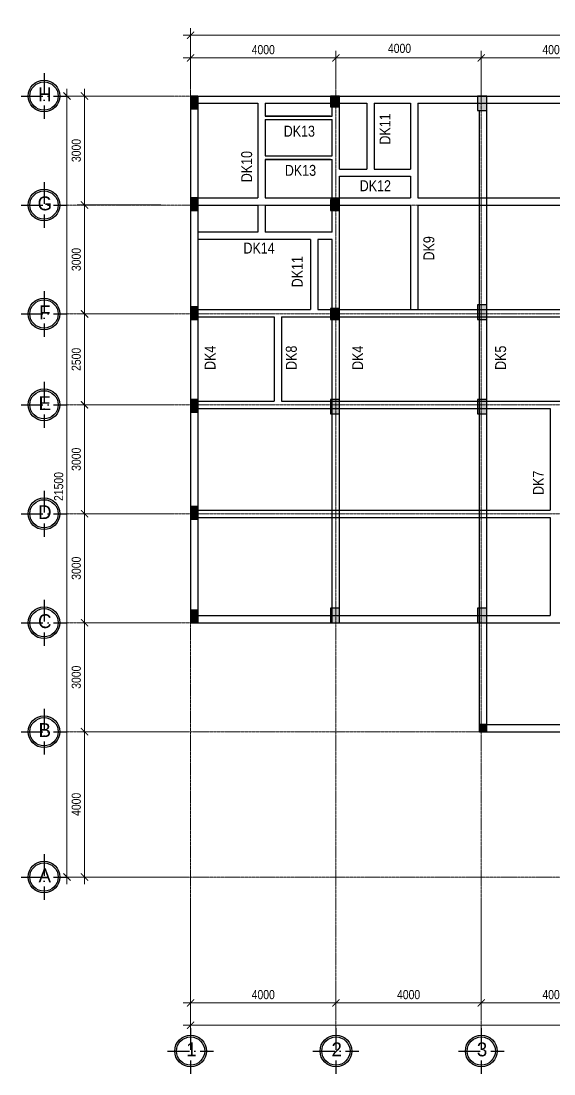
# Model space of a CAD drawing. Header units: inches. Extents: x -995865 to -814036, y 3430062 to 3602072.
# Drawn here: x -922768 to -908103, y 3511665 to 3540649 of the extents above; entities that cross this region are included whole.
import ezdxf
from ezdxf.enums import TextEntityAlignment as Align

# ---------------------------------------------------------------- set-up
doc = ezdxf.new("R2010")
doc.units = ezdxf.units.IN
doc.header["$LTSCALE"] = 2.8
doc.header["$MEASUREMENT"] = 0
for name, pattern in [('ACAD_ISO10W100', [18, 12, -3, 0, -3]), ('CENTERX2', [4, 2.5, -0.5, 0.5, -0.5]), ('DASHEDX2', [1.5, 1, -0.5])]:
    doc.linetypes.add(name, pattern=pattern)
for name, color, linetype, lineweight in [('5.TRUC', 1, 'CENTERX2', 13), ('duongkichthuoc', 4, 'Continuous', 13), ('NET BAO', 4, 'Continuous', 30)]:
    doc.layers.add(name, color=color, linetype=linetype, lineweight=lineweight)
for name, color, linetype in [('cot', 1, 'Continuous'), ('DOOR-84', 84, 'Continuous'), ('NETDUTDUT', 3, 'DASHEDX2'), ('NOI THAT', 42, 'Continuous'), ('text', 3, 'Continuous'), ('VISIONABLE-LINE126', 126, 'Continuous')]:
    doc.layers.add(name, color=color, linetype=linetype)
doc.styles.add('Helve-Condense', font='VHELVCN0.TTF')
doc.styles.add('STYLE5', font='VAVON_.TTF')
doc.dimstyles.new('TL100', dxfattribs={"dimscale": 100, "dimtxt": 2.5, "dimasz": 2, "dimexe": 2, "dimexo": 1, "dimgap": 1, "dimtad": 1, "dimdec": 0, "dimzin": 0, "dimdsep": 46, "dimtxsty": 'Helve-Condense', "dimblk": 'ARCHTICK', "dimcen": 2, "dimdle": 2, "dimclrd": 256, "dimclre": 256, "dimclrt": 7, "dimadec": 0, "dimazin": 0, "dimtfac": 0.004, "dimtdec": 0, "dimtmove": 2, "dimatfit": 3, "dimfxl": 1, "dimtolj": 1, "dimtzin": 0, "dimlwd": 9, "dimlwe": 20, "dimarcsym": 1})

# ---------------------------------------------------------------- blocks, each defined once
blk = doc.blocks.new('truc tron')
at = {"layer": 'DOOR-84', "linetype": 'ACAD_ISO10W100', "ltscale": 20}
for p, q in [((0, -710), (0, 710)), ((710, 0), (-710, 0))]:
    blk.add_line(p, q, dxfattribs=at)
at = {"layer": 'DOOR-84', "linetype": 'Continuous'}
blk.add_circle((0, 0), 492, dxfattribs=at)
at = {"layer": 'NOI THAT', "linetype": 'Continuous'}
blk.add_circle((0, 0), 437, dxfattribs=at)
blk = doc.blocks.new('_ArchTick')
at = {"color": 0, "linetype": 'ByBlock', "const_width": 0.15}
blk.add_lwpolyline([(-0.5, -0.5), (0.5, 0.5)], dxfattribs=at)
blk = doc.blocks.new('*D504')
at = {"layer": 'DEFPOINTS', "color": 0}
for p in [(-914103, 3514233), (-918103, 3513891), (-914103, 3513620)]:
    blk.add_point(p, dxfattribs=at)
at = {"layer": 'duongkichthuoc', "linetype": 'Continuous', "lineweight": 20}
for p, q in [((-914103, 3514133), (-914103, 3513420)), ((-918103, 3513791), (-918103, 3513420))]:
    blk.add_line(p, q, dxfattribs=at)
at = {"layer": 'duongkichthuoc', "linetype": 'Continuous', "lineweight": 9}
blk.add_line((-918303, 3513620), (-913903, 3513620), dxfattribs=at)
at = {"layer": 'duongkichthuoc', "lineweight": 9, "xscale": 200, "yscale": 200, "zscale": 200, "rotation": 180}
blk.add_blockref('_ArchTick', (-918103, 3513620), dxfattribs=at)
at = {"layer": 'duongkichthuoc', "lineweight": 9, "xscale": 200, "yscale": 200, "zscale": 200}
blk.add_blockref('_ArchTick', (-914103, 3513620), dxfattribs=at)
at = {"layer": 'duongkichthuoc', "color": 7, "insert": (-916103, 3513848), "char_height": 250, "attachment_point": 5, "style": 'Helve-Condense'}
blk.add_mtext('\\A1;4000', dxfattribs=at)
blk = doc.blocks.new('*D505')
at = {"layer": 'DEFPOINTS', "color": 0}
for p in [(-910103, 3516289), (-914103, 3514233), (-910103, 3513620)]:
    blk.add_point(p, dxfattribs=at)
at = {"layer": 'duongkichthuoc', "linetype": 'Continuous', "lineweight": 20}
for p, q in [((-910103, 3516189), (-910103, 3513420)), ((-914103, 3514133), (-914103, 3513420))]:
    blk.add_line(p, q, dxfattribs=at)
at = {"layer": 'duongkichthuoc', "linetype": 'Continuous', "lineweight": 9}
blk.add_line((-914303, 3513620), (-909903, 3513620), dxfattribs=at)
at = {"layer": 'duongkichthuoc', "lineweight": 9, "xscale": 200, "yscale": 200, "zscale": 200, "rotation": 180}
blk.add_blockref('_ArchTick', (-914103, 3513620), dxfattribs=at)
at = {"layer": 'duongkichthuoc', "lineweight": 9, "xscale": 200, "yscale": 200, "zscale": 200}
blk.add_blockref('_ArchTick', (-910103, 3513620), dxfattribs=at)
at = {"layer": 'duongkichthuoc', "color": 7, "insert": (-912103, 3513848), "char_height": 250, "attachment_point": 5, "style": 'Helve-Condense'}
blk.add_mtext('\\A1;4000', dxfattribs=at)
blk = doc.blocks.new('*D506')
at = {"layer": 'DEFPOINTS', "color": 0}
for p in [(-910103, 3516289), (-906103, 3516289), (-906103, 3513620)]:
    blk.add_point(p, dxfattribs=at)
at = {"layer": 'duongkichthuoc', "linetype": 'Continuous', "lineweight": 20}
for p, q in [((-910103, 3516189), (-910103, 3513420)), ((-906103, 3516189), (-906103, 3513420))]:
    blk.add_line(p, q, dxfattribs=at)
at = {"layer": 'duongkichthuoc', "linetype": 'Continuous', "lineweight": 9}
blk.add_line((-910303, 3513620), (-905903, 3513620), dxfattribs=at)
at = {"layer": 'duongkichthuoc', "lineweight": 9, "xscale": 200, "yscale": 200, "zscale": 200, "rotation": 180}
blk.add_blockref('_ArchTick', (-910103, 3513620), dxfattribs=at)
at = {"layer": 'duongkichthuoc', "lineweight": 9, "xscale": 200, "yscale": 200, "zscale": 200}
blk.add_blockref('_ArchTick', (-906103, 3513620), dxfattribs=at)
at = {"layer": 'duongkichthuoc', "color": 7, "insert": (-908103, 3513848), "char_height": 250, "attachment_point": 5, "style": 'Helve-Condense'}
blk.add_mtext('\\A1;4000', dxfattribs=at)
blk = doc.blocks.new('*D511')
at = {"layer": 'DEFPOINTS', "color": 0}
for p in [(-918825, 3538586), (-921021, 3535586), (-918825, 3535586)]:
    blk.add_point(p, dxfattribs=at)
at = {"layer": 'duongkichthuoc', "linetype": 'Continuous', "lineweight": 9}
blk.add_line((-921021, 3538786), (-921021, 3535386), dxfattribs=at)
at = {"layer": 'duongkichthuoc', "linetype": 'Continuous', "lineweight": 20}
for p, q in [((-918925, 3538586), (-921221, 3538586)), ((-918925, 3535586), (-921221, 3535586))]:
    blk.add_line(p, q, dxfattribs=at)
at = {"layer": 'duongkichthuoc', "lineweight": 9, "xscale": 200, "yscale": 200, "zscale": 200}
for p, rotation in [((-921021, 3538586), 90), ((-921021, 3535586), 270)]:
    blk.add_blockref('_ArchTick', p, dxfattribs=dict(at, rotation=rotation))
at = {"layer": 'duongkichthuoc', "color": 7, "insert": (-921249, 3537086), "char_height": 250, "attachment_point": 5, "rotation": 90, "style": 'Helve-Condense'}
blk.add_mtext('\\A1;3000', dxfattribs=at)
blk = doc.blocks.new('*D512')
at = {"layer": 'DEFPOINTS', "color": 0}
for p in [(-918825, 3535586), (-921021, 3532586), (-918825, 3532586)]:
    blk.add_point(p, dxfattribs=at)
at = {"layer": 'duongkichthuoc', "linetype": 'Continuous', "lineweight": 20}
for p, q in [((-918925, 3535586), (-921221, 3535586)), ((-918925, 3532586), (-921221, 3532586))]:
    blk.add_line(p, q, dxfattribs=at)
at = {"layer": 'duongkichthuoc', "linetype": 'Continuous', "lineweight": 9}
blk.add_line((-921021, 3535786), (-921021, 3532386), dxfattribs=at)
at = {"layer": 'duongkichthuoc', "lineweight": 9, "xscale": 200, "yscale": 200, "zscale": 200}
for p, rotation in [((-921021, 3535586), 90), ((-921021, 3532586), 270)]:
    blk.add_blockref('_ArchTick', p, dxfattribs=dict(at, rotation=rotation))
at = {"layer": 'duongkichthuoc', "color": 7, "insert": (-921249, 3534086), "char_height": 250, "attachment_point": 5, "rotation": 90, "style": 'Helve-Condense'}
blk.add_mtext('\\A1;3000', dxfattribs=at)
blk = doc.blocks.new('*D513')
at = {"layer": 'DEFPOINTS', "color": 0}
for p in [(-918825, 3532586), (-921021, 3530086), (-918825, 3530086)]:
    blk.add_point(p, dxfattribs=at)
at = {"layer": 'duongkichthuoc', "linetype": 'Continuous', "lineweight": 9}
blk.add_line((-921021, 3532786), (-921021, 3529886), dxfattribs=at)
at = {"layer": 'duongkichthuoc', "linetype": 'Continuous', "lineweight": 20}
for p, q in [((-918925, 3532586), (-921221, 3532586)), ((-918925, 3530086), (-921221, 3530086))]:
    blk.add_line(p, q, dxfattribs=at)
at = {"layer": 'duongkichthuoc', "lineweight": 9, "xscale": 200, "yscale": 200, "zscale": 200}
for p, rotation in [((-921021, 3532586), 90), ((-921021, 3530086), 270)]:
    blk.add_blockref('_ArchTick', p, dxfattribs=dict(at, rotation=rotation))
at = {"layer": 'duongkichthuoc', "color": 7, "insert": (-921249, 3531336), "char_height": 250, "attachment_point": 5, "rotation": 90, "style": 'Helve-Condense'}
blk.add_mtext('\\A1;2500', dxfattribs=at)
blk = doc.blocks.new('*D514')
at = {"layer": 'DEFPOINTS', "color": 0}
for p in [(-918825, 3530086), (-921021, 3527086), (-918825, 3527086)]:
    blk.add_point(p, dxfattribs=at)
at = {"layer": 'duongkichthuoc', "linetype": 'Continuous', "lineweight": 20}
for p, q in [((-918925, 3530086), (-921221, 3530086)), ((-918925, 3527086), (-921221, 3527086))]:
    blk.add_line(p, q, dxfattribs=at)
at = {"layer": 'duongkichthuoc', "linetype": 'Continuous', "lineweight": 9}
blk.add_line((-921021, 3530286), (-921021, 3526886), dxfattribs=at)
at = {"layer": 'duongkichthuoc', "lineweight": 9, "xscale": 200, "yscale": 200, "zscale": 200}
for p, rotation in [((-921021, 3530086), 90), ((-921021, 3527086), 270)]:
    blk.add_blockref('_ArchTick', p, dxfattribs=dict(at, rotation=rotation))
at = {"layer": 'duongkichthuoc', "color": 7, "insert": (-921249, 3528586), "char_height": 250, "attachment_point": 5, "rotation": 90, "style": 'Helve-Condense'}
blk.add_mtext('\\A1;3000', dxfattribs=at)
blk = doc.blocks.new('*D515')
at = {"layer": 'DEFPOINTS', "color": 0}
for p in [(-920076, 3527086), (-921021, 3524086), (-918253, 3524086)]:
    blk.add_point(p, dxfattribs=at)
at = {"layer": 'duongkichthuoc', "linetype": 'Continuous', "lineweight": 9}
blk.add_line((-921021, 3527286), (-921021, 3523886), dxfattribs=at)
at = {"layer": 'duongkichthuoc', "linetype": 'Continuous', "lineweight": 20}
for p, q in [((-920176, 3527086), (-921221, 3527086)), ((-918353, 3524086), (-921221, 3524086))]:
    blk.add_line(p, q, dxfattribs=at)
at = {"layer": 'duongkichthuoc', "lineweight": 9, "xscale": 200, "yscale": 200, "zscale": 200}
for p, rotation in [((-921021, 3527086), 90), ((-921021, 3524086), 270)]:
    blk.add_blockref('_ArchTick', p, dxfattribs=dict(at, rotation=rotation))
at = {"layer": 'duongkichthuoc', "color": 7, "insert": (-921249, 3525586), "char_height": 250, "attachment_point": 5, "rotation": 90, "style": 'Helve-Condense'}
blk.add_mtext('\\A1;3000', dxfattribs=at)
blk = doc.blocks.new('*D516')
at = {"layer": 'DEFPOINTS', "color": 0}
for p in [(-918253, 3524086), (-921021, 3521086), (-918103, 3521086)]:
    blk.add_point(p, dxfattribs=at)
at = {"layer": 'duongkichthuoc', "linetype": 'Continuous', "lineweight": 9}
blk.add_line((-921021, 3524286), (-921021, 3520886), dxfattribs=at)
at = {"layer": 'duongkichthuoc', "linetype": 'Continuous', "lineweight": 20}
for p, q in [((-918353, 3524086), (-921221, 3524086)), ((-918203, 3521086), (-921221, 3521086))]:
    blk.add_line(p, q, dxfattribs=at)
at = {"layer": 'duongkichthuoc', "lineweight": 9, "xscale": 200, "yscale": 200, "zscale": 200}
for p, rotation in [((-921021, 3524086), 90), ((-921021, 3521086), 270)]:
    blk.add_blockref('_ArchTick', p, dxfattribs=dict(at, rotation=rotation))
at = {"layer": 'duongkichthuoc', "color": 7, "insert": (-921249, 3522586), "char_height": 250, "attachment_point": 5, "rotation": 90, "style": 'Helve-Condense'}
blk.add_mtext('\\A1;3000', dxfattribs=at)
blk = doc.blocks.new('*D517')
at = {"layer": 'DEFPOINTS', "color": 0}
for p in [(-918103, 3521086), (-921021, 3517086), (-918103, 3517086)]:
    blk.add_point(p, dxfattribs=at)
at = {"layer": 'duongkichthuoc', "linetype": 'Continuous', "lineweight": 20}
for p, q in [((-918203, 3521086), (-921221, 3521086)), ((-918203, 3517086), (-921221, 3517086))]:
    blk.add_line(p, q, dxfattribs=at)
at = {"layer": 'duongkichthuoc', "linetype": 'Continuous', "lineweight": 9}
blk.add_line((-921021, 3521286), (-921021, 3516886), dxfattribs=at)
at = {"layer": 'duongkichthuoc', "lineweight": 9, "xscale": 200, "yscale": 200, "zscale": 200}
for p, rotation in [((-921021, 3521086), 90), ((-921021, 3517086), 270)]:
    blk.add_blockref('_ArchTick', p, dxfattribs=dict(at, rotation=rotation))
at = {"layer": 'duongkichthuoc', "color": 7, "insert": (-921249, 3519086), "char_height": 250, "attachment_point": 5, "rotation": 90, "style": 'Helve-Condense'}
blk.add_mtext('\\A1;4000', dxfattribs=at)
blk = doc.blocks.new('*D518')
at = {"layer": 'DEFPOINTS', "color": 0}
for p in [(-918825, 3538586), (-921506, 3517086), (-918825, 3517086)]:
    blk.add_point(p, dxfattribs=at)
at = {"layer": 'duongkichthuoc', "linetype": 'Continuous', "lineweight": 9}
blk.add_line((-921506, 3538786), (-921506, 3516886), dxfattribs=at)
at = {"layer": 'duongkichthuoc', "linetype": 'Continuous', "lineweight": 20}
for p, q in [((-918925, 3538586), (-921706, 3538586)), ((-918925, 3517086), (-921706, 3517086))]:
    blk.add_line(p, q, dxfattribs=at)
at = {"layer": 'duongkichthuoc', "lineweight": 9, "xscale": 200, "yscale": 200, "zscale": 200}
for p, rotation in [((-921506, 3538586), 90), ((-921506, 3517086), 270)]:
    blk.add_blockref('_ArchTick', p, dxfattribs=dict(at, rotation=rotation))
at = {"layer": 'duongkichthuoc', "color": 7, "insert": (-921733, 3527836), "char_height": 250, "attachment_point": 5, "rotation": 90, "style": 'Helve-Condense'}
blk.add_mtext('\\A1;21500', dxfattribs=at)
blk = doc.blocks.new('*D519')
at = {"layer": 'DEFPOINTS', "color": 0}
for p in [(-918103, 3516404), (-889603, 3516404), (-889603, 3513004)]:
    blk.add_point(p, dxfattribs=at)
at = {"layer": 'duongkichthuoc', "linetype": 'Continuous', "lineweight": 20}
for p, q in [((-918103, 3516304), (-918103, 3512804)), ((-889603, 3516304), (-889603, 3512804))]:
    blk.add_line(p, q, dxfattribs=at)
at = {"layer": 'duongkichthuoc', "linetype": 'Continuous', "lineweight": 9}
blk.add_line((-918303, 3513004), (-889403, 3513004), dxfattribs=at)
at = {"layer": 'duongkichthuoc', "lineweight": 9, "xscale": 200, "yscale": 200, "zscale": 200, "rotation": 180}
blk.add_blockref('_ArchTick', (-918103, 3513004), dxfattribs=at)
at = {"layer": 'duongkichthuoc', "lineweight": 9, "xscale": 200, "yscale": 200, "zscale": 200}
blk.add_blockref('_ArchTick', (-889603, 3513004), dxfattribs=at)
at = {"layer": 'duongkichthuoc', "color": 7, "insert": (-903853, 3513231), "char_height": 250, "attachment_point": 5, "style": 'Helve-Condense'}
blk.add_mtext('\\A1;28500', dxfattribs=at)
blk = doc.blocks.new('*D520')
at = {"layer": 'DEFPOINTS', "color": 0}
for p in [(-914103, 3539634), (-918103, 3538699), (-914103, 3538699)]:
    blk.add_point(p, dxfattribs=at)
at = {"layer": 'duongkichthuoc', "linetype": 'Continuous', "lineweight": 9}
blk.add_line((-918303, 3539634), (-913903, 3539634), dxfattribs=at)
at = {"layer": 'duongkichthuoc', "linetype": 'Continuous', "lineweight": 20}
for p, q in [((-918103, 3538799), (-918103, 3539834)), ((-914103, 3538799), (-914103, 3539834))]:
    blk.add_line(p, q, dxfattribs=at)
at = {"layer": 'duongkichthuoc', "lineweight": 9, "xscale": 200, "yscale": 200, "zscale": 200, "rotation": 180}
blk.add_blockref('_ArchTick', (-918103, 3539634), dxfattribs=at)
at = {"layer": 'duongkichthuoc', "lineweight": 9, "xscale": 200, "yscale": 200, "zscale": 200}
blk.add_blockref('_ArchTick', (-914103, 3539634), dxfattribs=at)
at = {"layer": 'duongkichthuoc', "color": 7, "insert": (-916103, 3539861), "char_height": 250, "attachment_point": 5, "style": 'Helve-Condense'}
blk.add_mtext('\\A1;4000', dxfattribs=at)
blk = doc.blocks.new('*D521')
at = {"layer": 'DEFPOINTS', "color": 0}
for p in [(-910103, 3539634), (-914103, 3538699), (-910103, 3538699)]:
    blk.add_point(p, dxfattribs=at)
at = {"layer": 'duongkichthuoc', "linetype": 'Continuous', "lineweight": 9}
blk.add_line((-914303, 3539634), (-909903, 3539634), dxfattribs=at)
at = {"layer": 'duongkichthuoc', "linetype": 'Continuous', "lineweight": 20}
for p, q in [((-914103, 3538799), (-914103, 3539834)), ((-910103, 3538799), (-910103, 3539834))]:
    blk.add_line(p, q, dxfattribs=at)
at = {"layer": 'duongkichthuoc', "lineweight": 9, "xscale": 200, "yscale": 200, "zscale": 200, "rotation": 180}
blk.add_blockref('_ArchTick', (-914103, 3539634), dxfattribs=at)
at = {"layer": 'duongkichthuoc', "lineweight": 9, "xscale": 200, "yscale": 200, "zscale": 200}
blk.add_blockref('_ArchTick', (-910103, 3539634), dxfattribs=at)
at = {"layer": 'duongkichthuoc', "color": 7, "insert": (-912353, 3539896), "char_height": 250, "attachment_point": 5, "style": 'Helve-Condense'}
blk.add_mtext('\\A1;4000', dxfattribs=at)
blk = doc.blocks.new('*D522')
at = {"layer": 'DEFPOINTS', "color": 0}
for p in [(-906103, 3539634), (-910103, 3538494), (-906103, 3538494)]:
    blk.add_point(p, dxfattribs=at)
at = {"layer": 'duongkichthuoc', "linetype": 'Continuous', "lineweight": 9}
blk.add_line((-910303, 3539634), (-905903, 3539634), dxfattribs=at)
at = {"layer": 'duongkichthuoc', "linetype": 'Continuous', "lineweight": 20}
for p, q in [((-910103, 3538594), (-910103, 3539834)), ((-906103, 3538594), (-906103, 3539834))]:
    blk.add_line(p, q, dxfattribs=at)
at = {"layer": 'duongkichthuoc', "lineweight": 9, "xscale": 200, "yscale": 200, "zscale": 200, "rotation": 180}
blk.add_blockref('_ArchTick', (-910103, 3539634), dxfattribs=at)
at = {"layer": 'duongkichthuoc', "lineweight": 9, "xscale": 200, "yscale": 200, "zscale": 200}
blk.add_blockref('_ArchTick', (-906103, 3539634), dxfattribs=at)
at = {"layer": 'duongkichthuoc', "color": 7, "insert": (-908103, 3539861), "char_height": 250, "attachment_point": 5, "style": 'Helve-Condense'}
blk.add_mtext('\\A1;4000', dxfattribs=at)
blk = doc.blocks.new('*D527')
at = {"layer": 'DEFPOINTS', "color": 0}
for p in [(-889603, 3540258), (-918103, 3539110), (-889603, 3539110)]:
    blk.add_point(p, dxfattribs=at)
at = {"layer": 'duongkichthuoc', "linetype": 'Continuous', "lineweight": 9}
blk.add_line((-918303, 3540258), (-889403, 3540258), dxfattribs=at)
at = {"layer": 'duongkichthuoc', "linetype": 'Continuous', "lineweight": 20}
for p, q in [((-918103, 3539210), (-918103, 3540458)), ((-889603, 3539210), (-889603, 3540458))]:
    blk.add_line(p, q, dxfattribs=at)
at = {"layer": 'duongkichthuoc', "lineweight": 9, "xscale": 200, "yscale": 200, "zscale": 200, "rotation": 180}
blk.add_blockref('_ArchTick', (-918103, 3540258), dxfattribs=at)
at = {"layer": 'duongkichthuoc', "lineweight": 9, "xscale": 200, "yscale": 200, "zscale": 200}
blk.add_blockref('_ArchTick', (-889603, 3540258), dxfattribs=at)
at = {"layer": 'duongkichthuoc', "color": 7, "insert": (-903853, 3540485), "char_height": 250, "attachment_point": 5, "style": 'Helve-Condense'}
blk.add_mtext('\\A1;28500', dxfattribs=at)

msp = doc.modelspace()

# ---------------------------------------------------------------- hatches: boundary and pattern name
at = {"layer": 'cot'}
for points in [[(-918103.3, 3538235.6), (-917903.3, 3538235.6), (-917903.3, 3538585.6), (-918103.3, 3538585.6)], [(-914003.3, 3538585.6), (-914253.3, 3538585.6), (-914253.3, 3538285.6), (-914003.3, 3538285.6)], [(-910203.3, 3538185.6), (-909953.3, 3538185.6), (-909953.3, 3538585.6), (-910203.3, 3538585.6)], [(-918103.3, 3535435.6), (-917903.3, 3535435.6), (-917903.3, 3535785.6), (-918103.3, 3535785.6)], [(-914003.3, 3535735.6), (-914253.3, 3535735.6), (-914253.3, 3535435.6), (-914003.3, 3535435.6)], [(-918103.3, 3532435.6), (-917903.3, 3532435.6), (-917903.3, 3532785.6), (-918103.3, 3532785.6)], [(-914003.3, 3532735.6), (-914253.3, 3532735.6), (-914253.3, 3532435.6), (-914003.3, 3532435.6)], [(-910203.3, 3532435.6), (-909953.3, 3532435.6), (-909953.3, 3532835.6), (-910203.3, 3532835.6)], [(-918103.3, 3529885.6), (-917903.3, 3529885.6), (-917903.3, 3530235.6), (-918103.3, 3530235.6)], [(-914253.3, 3529835.6), (-914003.3, 3529835.6), (-914003.3, 3530235.6), (-914253.3, 3530235.6)], [(-910203.3, 3529835.6), (-909953.3, 3529835.6), (-909953.3, 3530235.6), (-910203.3, 3530235.6)], [(-910203.3, 3529835.6), (-909953.3, 3529835.6), (-909953.3, 3530235.6), (-910203.3, 3530235.6)], [(-918103.3, 3526935.6), (-917903.3, 3526935.6), (-917903.3, 3527285.6), (-918103.3, 3527285.6)], [(-918103.3, 3524085.6), (-917903.3, 3524085.6), (-917903.3, 3524435.6), (-918103.3, 3524435.6)], [(-914253.3, 3524085.6), (-914003.3, 3524085.6), (-914003.3, 3524485.6), (-914253.3, 3524485.6)], [(-910203.3, 3524085.6), (-909953.3, 3524085.6), (-909953.3, 3524485.6), (-910203.3, 3524485.6)]]:
    msp.add_hatch(color=256, dxfattribs=at).paths.add_polyline_path(points)
h = msp.add_hatch(color=256, dxfattribs=at)
h.dxf.hatch_style = 1
h.paths.add_polyline_path([(-909953.3, 3521285.6), (-910153.3, 3521285.6), (-910153.3, 3521085.6), (-909953.3, 3521085.6)])

# ---------------------------------------------------------------- linework, layer by layer
at = {"layer": '5.TRUC'}
for points in [[(-918103.3, 3539394.2), (-918103.3, 3512927.5)], [(-914103.3, 3539394.2), (-914103.3, 3512927.5)], [(-910103.3, 3539394.2), (-910103.3, 3512879.9)], [(-921505.6, 3538585.6), (-886171.9, 3538585.6)], [(-921571, 3535585.6), (-886237.3, 3535585.6)], [(-921505.6, 3532585.6), (-886171.9, 3532585.6)], [(-921505.6, 3530085.6), (-886171.9, 3530085.6)], [(-921505.6, 3527085.6), (-886171.9, 3527085.6)], [(-921505.6, 3524085.6), (-886171.9, 3524085.6)], [(-921505.6, 3521085.6), (-886171.9, 3521085.6)], [(-921505.6, 3517085.6), (-886171.9, 3517085.6)]]:
    msp.add_lwpolyline(points, dxfattribs=at)
at = {"layer": 'cot'}
for points in [[(-918103.3, 3538235.6), (-917903.3, 3538235.6), (-917903.3, 3538585.6), (-918103.3, 3538585.6)], [(-914253.3, 3538285.6), (-914003.3, 3538285.6), (-914003.3, 3538585.6), (-914253.3, 3538585.6)], [(-910203.3, 3538185.6), (-909953.3, 3538185.6), (-909953.3, 3538585.6), (-910203.3, 3538585.6)], [(-918103.3, 3535435.6), (-917903.3, 3535435.6), (-917903.3, 3535785.6), (-918103.3, 3535785.6)], [(-914253.3, 3535435.6), (-914003.3, 3535435.6), (-914003.3, 3535735.6), (-914253.3, 3535735.6)], [(-918103.3, 3532435.6), (-917903.3, 3532435.6), (-917903.3, 3532785.6), (-918103.3, 3532785.6)], [(-914253.3, 3532435.6), (-914003.3, 3532435.6), (-914003.3, 3532735.6), (-914253.3, 3532735.6)], [(-910203.3, 3532435.6), (-909953.3, 3532435.6), (-909953.3, 3532835.6), (-910203.3, 3532835.6)], [(-918103.3, 3529885.6), (-917903.3, 3529885.6), (-917903.3, 3530235.6), (-918103.3, 3530235.6)], [(-914253.3, 3529835.6), (-914003.3, 3529835.6), (-914003.3, 3530235.6), (-914253.3, 3530235.6)], [(-910203.3, 3529835.6), (-909953.3, 3529835.6), (-909953.3, 3530235.6), (-910203.3, 3530235.6)], [(-910203.3, 3529835.6), (-909953.3, 3529835.6), (-909953.3, 3530235.6), (-910203.3, 3530235.6)], [(-918103.3, 3526935.6), (-917903.3, 3526935.6), (-917903.3, 3527285.6), (-918103.3, 3527285.6)], [(-918103.3, 3524085.6), (-917903.3, 3524085.6), (-917903.3, 3524435.6), (-918103.3, 3524435.6)], [(-914253.3, 3524085.6), (-914003.3, 3524085.6), (-914003.3, 3524485.6), (-914253.3, 3524485.6)], [(-910203.3, 3524085.6), (-909953.3, 3524085.6), (-909953.3, 3524485.6), (-910203.3, 3524485.6)], [(-910153.3, 3521085.6), (-909953.3, 3521085.6), (-909953.3, 3521285.6), (-910153.3, 3521285.6)]]:
    msp.add_lwpolyline(points, close=True, dxfattribs=at)
at = {"layer": 'NET BAO'}
for p, q in [((-918103.3, 3538585.6), (-918103.3, 3524085.6)), ((-918103.3, 3538585.6), (-889603.3, 3538585.6)), ((-917903.3, 3538585.6), (-917903.3, 3524085.6)), ((-914203.3, 3538035.6), (-914203.3, 3538585.6)), ((-914003.3, 3536575.5), (-914003.3, 3538585.6)), ((-918103.3, 3538385.6), (-916253.3, 3538385.6)), ((-916253.3, 3538385.6), (-916253.3, 3535785.6)), ((-916053.3, 3538385.6), (-916053.3, 3538035.6)), ((-916053.3, 3538385.6), (-913253.3, 3538385.6)), ((-913253.3, 3538385.6), (-913253.3, 3536575.5)), ((-913053.3, 3538385.6), (-913053.3, 3536575.5)), ((-913053.3, 3538385.6), (-912053.3, 3538385.6)), ((-912053.3, 3538385.6), (-912053.3, 3536575.5)), ((-911853.3, 3538385.6), (-911853.3, 3535785.6)), ((-911853.3, 3538385.6), (-889603.3, 3538385.6)), ((-910153.3, 3521085.6), (-910153.3, 3538185.6)), ((-909953.3, 3521085.6), (-909953.3, 3538185.6)), ((-914253.3, 3538035.6), (-916053.3, 3538035.6)), ((-916053.3, 3538035.6), (-914203.3, 3538035.6)), ((-916053.3, 3537935.6), (-914203.3, 3537935.6)), ((-916053.3, 3537935.6), (-916053.3, 3536935.6)), ((-914203.3, 3536935.6), (-914203.3, 3537935.6)), ((-916053.3, 3536935.6), (-914253.3, 3536935.6)), ((-916053.3, 3536935.6), (-914203.3, 3536935.6)), ((-914253.3, 3536835.6), (-916053.3, 3536835.6)), ((-916053.3, 3536835.6), (-914203.3, 3536835.6)), ((-916053.3, 3536835.6), (-916053.3, 3535785.6)), ((-914203.3, 3534835.6), (-914203.3, 3536835.6)), ((-914003.3, 3536575.5), (-914003.3, 3536587.1)), ((-914003.3, 3536575.5), (-913253.3, 3536575.5)), ((-914003.3, 3536575.5), (-913253.3, 3536575.5)), ((-913253.3, 3536587.1), (-913253.3, 3536575.5)), ((-913053.3, 3536575.5), (-912053.3, 3536575.5)), ((-913053.3, 3536575.5), (-912053.3, 3536575.5)), ((-914003.3, 3524085.6), (-914003.3, 3536375.5)), ((-914003.3, 3535785.6), (-914003.3, 3536375.5)), ((-914003.3, 3536375.5), (-912053.3, 3536375.5)), ((-912053.3, 3536375.5), (-912053.3, 3535785.6)), ((-918103.3, 3535785.6), (-916253.3, 3535785.6)), ((-918103.3, 3535585.6), (-916253.3, 3535585.6)), ((-916253.3, 3535585.6), (-916253.3, 3534835.6)), ((-916053.3, 3535785.6), (-913253.3, 3535785.6)), ((-916053.3, 3535585.6), (-916053.3, 3534835.6)), ((-916053.3, 3535585.6), (-913253.3, 3535585.6)), ((-914003.3, 3535785.6), (-912053.3, 3535785.6)), ((-913253.3, 3535585.6), (-912053.3, 3535585.6)), ((-912053.3, 3535585.6), (-912053.3, 3532710.6)), ((-911853.3, 3535785.6), (-889603.3, 3535785.6)), ((-911853.3, 3535585.6), (-911853.3, 3532710.6)), ((-911853.3, 3535585.6), (-889603.3, 3535585.6)), ((-916253.3, 3534835.6), (-917903.3, 3534835.6)), ((-914203.3, 3534835.6), (-916053.3, 3534835.6)), ((-914803.3, 3534635.6), (-917903.3, 3534635.6)), ((-914803.3, 3534635.6), (-914803.3, 3532710.6)), ((-914203.3, 3534635.6), (-914603.3, 3534635.6)), ((-914603.3, 3534635.6), (-914603.3, 3532710.6)), ((-914203.3, 3524085.6), (-914203.3, 3534635.6)), ((-918103.3, 3532710.6), (-914803.3, 3532710.6)), ((-914603.3, 3532710.6), (-912053.3, 3532710.6)), ((-913053.3, 3532710.6), (-889603.3, 3532710.6)), ((-918103.3, 3532510.6), (-915803.3, 3532510.6)), ((-915803.3, 3532510.6), (-915803.3, 3530185.6)), ((-915603.3, 3532510.6), (-915603.3, 3530185.6)), ((-915603.3, 3532510.6), (-891679.3, 3532510.6)), ((-918103.3, 3530185.6), (-915803.3, 3530185.6)), ((-915603.3, 3530185.6), (-891679.3, 3530185.6)), ((-918103.3, 3529985.6), (-908203.3, 3529985.6)), ((-908203.3, 3529985.6), (-908203.3, 3527185.6)), ((-918103.3, 3527185.6), (-908203.3, 3527185.6)), ((-918103.3, 3526985.6), (-908203.3, 3526985.6)), ((-908203.3, 3526985.6), (-908203.3, 3524285.6)), ((-918103.3, 3524285.6), (-908203.3, 3524285.6)), ((-918103.3, 3524085.6), (-889603.3, 3524085.6)), ((-910153.3, 3521285.6), (-897553.3, 3521285.6)), ((-910153.3, 3521085.6), (-897553.3, 3521085.6))]:
    msp.add_line(p, q, dxfattribs=at)
at = {"layer": 'NETDUTDUT'}
msp.add_line((-918103.3, 3527185.6), (-918103.3, 3526985.6), dxfattribs=at)

# ---------------------------------------------------------------- block references
at = {"layer": 'VISIONABLE-LINE126', "linetype": 'Continuous', "xscale": 0.8886240000138059, "yscale": 0.8886239998973906, "zscale": 0.8886240000138059, "rotation": 180}
for p in [(-922136.9, 3538585.6), (-922136.9, 3535585.6), (-922136.9, 3532585.6), (-922136.9, 3530085.6), (-922136.9, 3527085.6), (-922136.9, 3524085.6), (-922136.9, 3521085.6), (-922136.9, 3517085.6), (-918103.3, 3512296.2), (-914103.3, 3512296.2), (-910103.3, 3512296.2)]:
    msp.add_blockref('truc tron', p, dxfattribs=at)

# ---------------------------------------------------------------- texts
at = {"layer": 'text', "linetype": 'Continuous', "style": 'STYLE5'}
for s, p in [('H', (-922115.1, 3538439)), ('G', (-922115.1, 3535439)), ('F', (-922115.1, 3532439)), ('E', (-922115.1, 3529939)), ('D', (-922115.1, 3526939)), ('C', (-922115.1, 3523939)), ('B', (-922115.1, 3520939)), ('A', (-922115.1, 3516939)), ('1', (-918081.5, 3512149.5)), ('2', (-914081.5, 3512149.5)), ('3', (-910081.5, 3512149.5))]:
    msp.add_text(s, height=382.5, dxfattribs=at).set_placement(p, align=Align.CENTER)
at = {"layer": 'text', "style": 'Helve-Condense'}
for s, p in [('DK11', (-912601.5, 3537249)), ('DK10', (-916410.2, 3536212.8)), ('DK9', (-911395.1, 3534058.6)), ('DK11', (-915017.4, 3533319)), ('DK4', (-917417, 3531045.6)), ('DK8', (-915181.3, 3531045.6)), ('DK4', (-913355.7, 3531045.6)), ('DK5', (-909421.1, 3531045.6)), ('DK7', (-908383, 3527603.2))]:
    msp.add_text(s, height=300, rotation=90, dxfattribs=at).set_placement(p)
for s, p in [('DK13', (-915539.5, 3537468)), ('DK13', (-915508.7, 3536389.3)), ('DK12', (-913447.9, 3535965.8)), ('DK14', (-916647.4, 3534249.9))]:
    msp.add_text(s, height=300, dxfattribs=at).set_placement(p)

# ---------------------------------------------------------------- dimensions: what is measured, and where the dimension line sits
at = {"layer": 'duongkichthuoc'}
for base, p1, p2, picture, middle in [((-889603.3, 3540257.7), (-918103.3, 3539110.3), (-889603.3, 3539110.3), '*D527', (-903853.3, 3540485.4)), ((-914103.3, 3539633.6), (-918103.3, 3538699.1), (-914103.3, 3538699.1), '*D520', (-916103.3, 3539861.3)), ((-906103.3, 3539633.6), (-910103.3, 3538494.3), (-906103.3, 3538494.3), '*D522', (-908103.3, 3539861.3)), ((-889603.3, 3513003.6), (-918103.3, 3516404), (-889603.3, 3516404), '*D519', (-903853.3, 3513231.3)), ((-910103.3, 3513620.3), (-914103.3, 3514233), (-910103.3, 3516289), '*D505', (-912103.3, 3513848)), ((-906103.3, 3513620.3), (-910103.3, 3516289), (-906103.3, 3516289), '*D506', (-908103.3, 3513848)), ((-914103.3, 3513620.3), (-918103.3, 3513891), (-914103.3, 3514233), '*D504', (-916103.3, 3513848))]:
    dim = msp.add_linear_dim(base=base, p1=p1, p2=p2, dimstyle='TL100', dxfattribs=at)
    dim.commit()
    dim.dimension.update_dxf_attribs({"geometry": picture, "text_midpoint": middle})
dim = msp.add_linear_dim(base=(-910103.3, 3539633.6), p1=(-914103.3, 3538699.1), p2=(-910103.3, 3538699.1), dimstyle='TL100', dxfattribs=at)
dim.commit()
dim.dimension.update_dxf_attribs({"geometry": '*D521', "text_midpoint": (-912353.3, 3539895.9), "dimtype": 160})
for base, p1, p2, picture, middle in [((-921505.6, 3517085.6), (-918825.1, 3538585.6), (-918825.1, 3517085.6), '*D518', (-921733.2, 3527835.6)), ((-921021.3, 3535585.6), (-918825.1, 3538585.6), (-918825.1, 3535585.6), '*D511', (-921248.9, 3537085.6)), ((-921021.3, 3532585.6), (-918825.1, 3535585.6), (-918825.1, 3532585.6), '*D512', (-921248.9, 3534085.6)), ((-921021.3, 3530085.6), (-918825.1, 3532585.6), (-918825.1, 3530085.6), '*D513', (-921248.9, 3531335.6)), ((-921021.3, 3527085.6), (-918825.1, 3530085.6), (-918825.1, 3527085.6), '*D514', (-921248.9, 3528585.6)), ((-921021.3, 3524085.6), (-920076.3, 3527085.6), (-918253.3, 3524085.6), '*D515', (-921248.9, 3525585.6)), ((-921021.3, 3521085.6), (-918253.3, 3524085.6), (-918103.3, 3521085.6), '*D516', (-921248.9, 3522585.6)), ((-921021.3, 3517085.6), (-918103.3, 3521085.6), (-918103.3, 3517085.6), '*D517', (-921248.9, 3519085.6))]:
    dim = msp.add_linear_dim(base=base, p1=p1, p2=p2, angle=90, dimstyle='TL100', dxfattribs=at)
    dim.commit()
    dim.dimension.update_dxf_attribs({"geometry": picture, "text_midpoint": middle})

doc.saveas('drawing.dxf')
